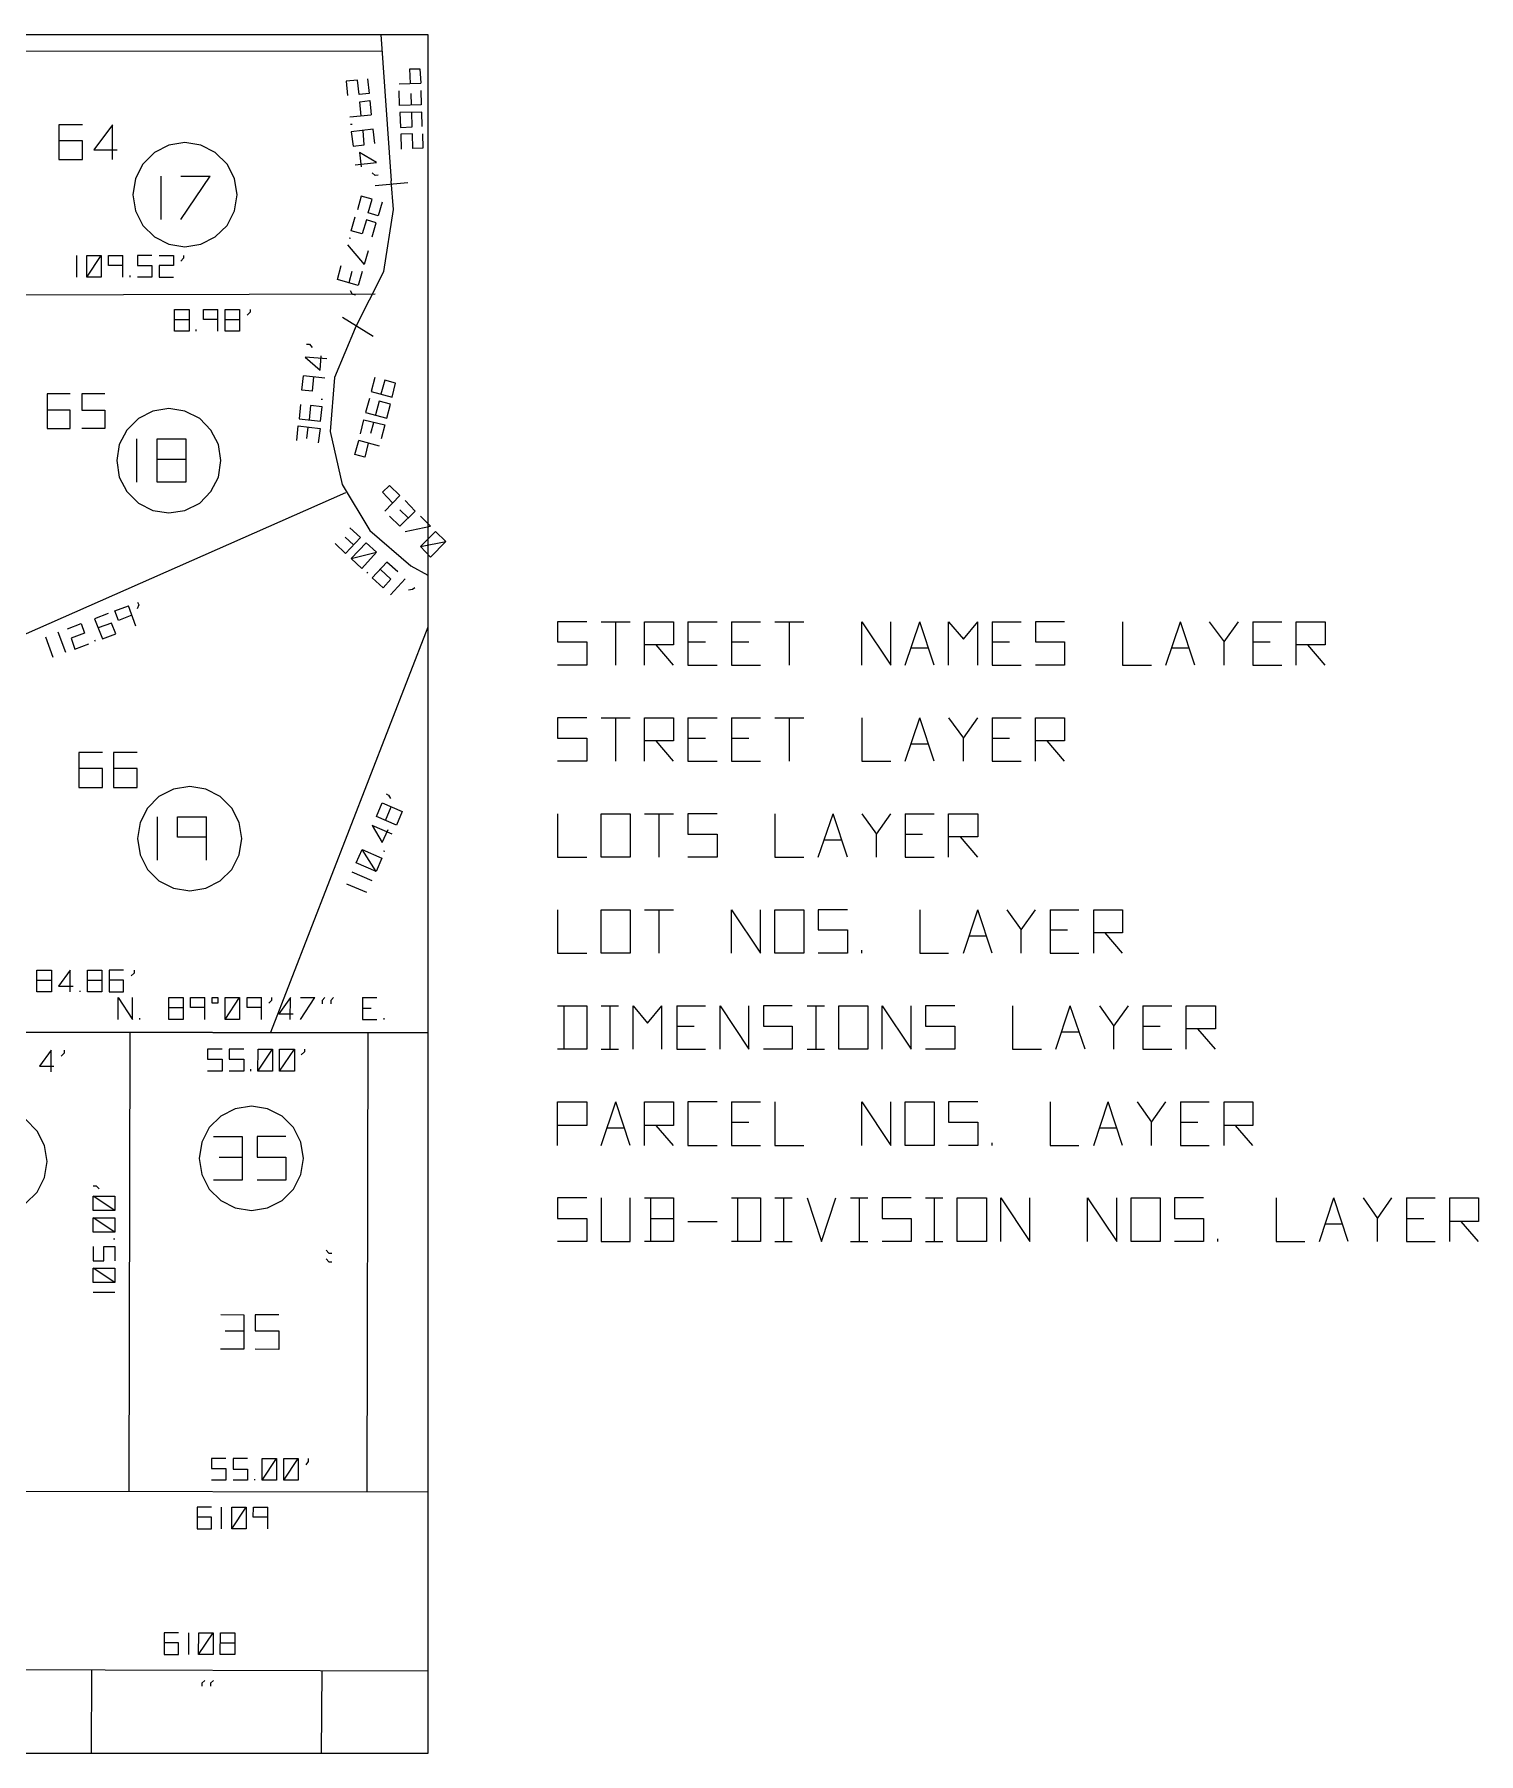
# Model space of a CAD drawing. Extents: x 1.49 to 9.44, y 2.38 to 6.36.
# Drawn here: x 6.119 to 9.443, y 2.378 to 6.335 of the extents above; entities that cross this region are included whole.
import ezdxf

# ---------------------------------------------------------------- set-up
doc = ezdxf.new("R2010")
doc.units = 0
doc.layers.get('0').update_dxf_attribs({"linetype": 'CONTINUOUS'})
for name, color, linetype in [('DIMENSIONS', 2, 'CONTINUOUS'), ('LOT-NOS', 1, 'CONTINUOUS'), ('LOTS', 3, 'CONTINUOUS'), ('PARCEL-NOS', 7, 'CONTINUOUS'), ('STREET-TXT', 5, 'CONTINUOUS'), ('STREETS', 6, 'CONTINUOUS'), ('SUB-NOS', 3, 'CONTINUOUS')]:
    doc.layers.add(name, color=color, linetype=linetype)

msp = doc.modelspace()

# ---------------------------------------------------------------- linework, layer by layer
for p, q in [((1.517, 6.335), (7.024, 6.335)), ((7.024, 6.335), (7.024, 2.378)), ((7.024, 2.378), (1.517, 2.378))]:
    msp.add_line(p, q)
at = {"layer": 'DIMENSIONS'}
for p, q in [((6.984, 6.222), (6.983, 6.256)), ((6.983, 6.256), (7.006, 6.256)), ((7.006, 6.256), (7.008, 6.223)), ((6.862, 6.23), (6.836, 6.227)), ((6.836, 6.227), (6.839, 6.194)), ((6.866, 6.197), (6.862, 6.23)), ((6.885, 6.233), (6.889, 6.199)), ((6.958, 6.221), (7.008, 6.223)), ((6.889, 6.199), (6.866, 6.197)), ((6.868, 6.18), (6.891, 6.183)), ((6.871, 6.147), (6.868, 6.18)), ((6.891, 6.183), (6.894, 6.15)), ((6.959, 6.171), (6.958, 6.205)), ((7.009, 6.173), (6.959, 6.171)), ((6.985, 6.199), (6.986, 6.172)), ((7.008, 6.206), (7.009, 6.173)), ((6.845, 6.145), (6.894, 6.15)), ((7.01, 6.156), (6.96, 6.155)), ((6.96, 6.155), (6.961, 6.121)), ((6.988, 6.122), (6.987, 6.156)), ((7.011, 6.123), (7.01, 6.156)), ((6.846, 6.128), (6.85, 6.128)), ((6.898, 6.117), (6.848, 6.111)), ((6.848, 6.111), (6.852, 6.078)), ((6.878, 6.081), (6.875, 6.114)), ((6.902, 6.084), (6.898, 6.117)), ((6.961, 6.121), (6.988, 6.122)), ((6.989, 6.106), (6.962, 6.105)), ((6.962, 6.105), (6.963, 6.071)), ((6.99, 6.072), (6.989, 6.106)), ((7.012, 6.106), (7.013, 6.073)), ((6.852, 6.078), (6.878, 6.081)), ((6.906, 6.04), (6.867, 6.063)), ((6.867, 6.063), (6.871, 6.03)), ((7.013, 6.073), (6.99, 6.072)), ((6.857, 6.035), (6.906, 6.04)), ((6.903, 6.01), (6.896, 6.016)), ((6.91, 6.011), (6.903, 6.01)), ((6.903, 5.987), (6.978, 5.994)), ((6.871, 5.963), (6.862, 5.931)), ((6.896, 5.956), (6.871, 5.963)), ((6.887, 5.924), (6.896, 5.956)), ((6.919, 5.949), (6.91, 5.917)), ((6.848, 5.883), (6.857, 5.915)), ((6.883, 5.908), (6.873, 5.876)), ((6.905, 5.901), (6.883, 5.908)), ((6.91, 5.917), (6.887, 5.924)), ((6.896, 5.869), (6.905, 5.901)), ((6.843, 5.867), (6.846, 5.866)), ((6.873, 5.876), (6.848, 5.883)), ((6.216, 5.776), (6.216, 5.826)), ((6.239, 5.826), (6.272, 5.826)), ((6.239, 5.776), (6.239, 5.826)), ((6.239, 5.776), (6.272, 5.826)), ((6.272, 5.826), (6.272, 5.776)), ((6.289, 5.826), (6.322, 5.826)), ((6.289, 5.803), (6.289, 5.826)), ((6.322, 5.776), (6.322, 5.826)), ((6.389, 5.826), (6.356, 5.826)), ((6.356, 5.826), (6.356, 5.803)), ((6.406, 5.826), (6.439, 5.826)), ((6.439, 5.826), (6.439, 5.803)), ((6.462, 5.82), (6.456, 5.813)), ((6.462, 5.826), (6.462, 5.82)), ((6.839, 5.851), (6.878, 5.805)), ((6.887, 5.837), (6.878, 5.805)), ((6.322, 5.803), (6.289, 5.803)), ((6.339, 5.776), (6.339, 5.78)), ((6.356, 5.803), (6.389, 5.803)), ((6.389, 5.803), (6.389, 5.776)), ((6.439, 5.803), (6.406, 5.803)), ((6.406, 5.803), (6.406, 5.776)), ((6.816, 5.771), (6.825, 5.803)), ((6.849, 5.789), (6.842, 5.763)), ((6.873, 5.789), (6.864, 5.757)), ((6.272, 5.776), (6.239, 5.776)), ((6.389, 5.776), (6.356, 5.776)), ((6.406, 5.776), (6.439, 5.776)), ((6.864, 5.757), (6.816, 5.771)), ((6.851, 5.736), (6.846, 5.745)), ((6.441, 5.702), (6.475, 5.702)), ((6.441, 5.652), (6.441, 5.702)), ((6.475, 5.702), (6.475, 5.652)), ((6.508, 5.702), (6.541, 5.702)), ((6.508, 5.679), (6.508, 5.702)), ((6.541, 5.652), (6.541, 5.702)), ((6.558, 5.702), (6.591, 5.702)), ((6.558, 5.652), (6.558, 5.702)), ((6.591, 5.702), (6.591, 5.652)), ((6.615, 5.702), (6.615, 5.696)), ((6.858, 5.735), (6.851, 5.736)), ((6.441, 5.679), (6.475, 5.679)), ((6.541, 5.679), (6.508, 5.679)), ((6.558, 5.679), (6.591, 5.679)), ((6.615, 5.696), (6.608, 5.689)), ((6.898, 5.64), (6.828, 5.683)), ((6.475, 5.652), (6.441, 5.652)), ((6.491, 5.652), (6.491, 5.656)), ((6.591, 5.652), (6.558, 5.652)), ((6.745, 5.622), (6.752, 5.622)), ((6.752, 5.622), (6.758, 5.614)), ((6.792, 5.588), (6.742, 5.592)), ((6.742, 5.592), (6.776, 5.562)), ((6.776, 5.562), (6.779, 5.595)), ((6.734, 5.516), (6.738, 5.549)), ((6.787, 5.544), (6.738, 5.549)), ((6.761, 5.547), (6.758, 5.514)), ((6.902, 5.545), (6.894, 5.513)), ((6.758, 5.514), (6.734, 5.516)), ((6.894, 5.513), (6.942, 5.5)), ((6.925, 5.539), (6.916, 5.507)), ((6.95, 5.532), (6.925, 5.539)), ((6.942, 5.5), (6.95, 5.532)), ((6.731, 5.483), (6.728, 5.45)), ((6.754, 5.481), (6.751, 5.448)), ((6.781, 5.478), (6.754, 5.481)), ((6.777, 5.445), (6.781, 5.478)), ((6.782, 5.495), (6.779, 5.495)), ((6.89, 5.497), (6.881, 5.465)), ((6.881, 5.465), (6.93, 5.452)), ((6.912, 5.491), (6.904, 5.459)), ((6.938, 5.484), (6.912, 5.491)), ((6.93, 5.452), (6.938, 5.484)), ((6.723, 5.4), (6.726, 5.434)), ((6.726, 5.434), (6.776, 5.428)), ((6.728, 5.45), (6.777, 5.445)), ((6.746, 5.405), (6.749, 5.431)), ((6.776, 5.428), (6.772, 5.395)), ((6.869, 5.416), (6.877, 5.448)), ((6.877, 5.448), (6.925, 5.436)), ((6.893, 5.417), (6.9, 5.442)), ((6.925, 5.436), (6.917, 5.404)), ((6.856, 5.368), (6.865, 5.4)), ((6.913, 5.387), (6.865, 5.4)), ((6.887, 5.394), (6.879, 5.362)), ((6.879, 5.362), (6.856, 5.368)), ((6.92, 5.281), (6.936, 5.297)), ((6.943, 5.257), (6.92, 5.281)), ((6.925, 5.238), (6.96, 5.274)), ((6.936, 5.297), (6.96, 5.274)), ((6.96, 5.203), (6.936, 5.226)), ((6.96, 5.241), (6.979, 5.222)), ((6.995, 5.238), (6.96, 5.203)), ((6.972, 5.262), (6.995, 5.238)), ((7.007, 5.226), (7.03, 5.203)), ((6.845, 5.199), (6.869, 5.177)), ((6.972, 5.191), (7.03, 5.203)), ((7.007, 5.156), (7.042, 5.191)), ((7.042, 5.191), (7.066, 5.168)), ((6.835, 5.14), (6.811, 5.163)), ((6.834, 5.178), (6.853, 5.16)), ((6.869, 5.177), (6.835, 5.14)), ((6.848, 5.129), (6.882, 5.165)), ((6.882, 5.165), (6.906, 5.143)), ((7.007, 5.156), (7.066, 5.168)), ((7.03, 5.132), (7.007, 5.156)), ((7.066, 5.168), (7.03, 5.132)), ((6.848, 5.129), (6.906, 5.143)), ((6.872, 5.106), (6.848, 5.129)), ((6.906, 5.143), (6.872, 5.106)), ((6.93, 5.12), (6.896, 5.084)), ((6.955, 5.098), (6.93, 5.12)), ((6.884, 5.095), (6.886, 5.097)), ((6.896, 5.084), (6.921, 5.061)), ((6.939, 5.081), (6.915, 5.103)), ((6.921, 5.061), (6.939, 5.081)), ((6.938, 5.045), (6.972, 5.082)), ((6.356, 5.028), (6.359, 5.022)), ((6.989, 5.057), (6.98, 5.056)), ((6.994, 5.061), (6.989, 5.057)), ((6.288, 5.002), (6.257, 4.99)), ((6.257, 4.99), (6.275, 4.944)), ((6.304, 5.008), (6.335, 5.02)), ((6.312, 4.986), (6.304, 5.008)), ((6.343, 4.998), (6.312, 4.986)), ((6.352, 4.973), (6.335, 5.02)), ((6.359, 5.022), (6.355, 5.013)), ((6.162, 4.901), (6.145, 4.948)), ((6.191, 4.912), (6.173, 4.959)), ((6.195, 4.967), (6.226, 4.979)), ((6.234, 4.957), (6.203, 4.945)), ((6.226, 4.979), (6.234, 4.957)), ((6.296, 4.98), (6.265, 4.969)), ((6.275, 4.944), (6.306, 4.955)), ((6.306, 4.955), (6.296, 4.98)), ((6.203, 4.945), (6.212, 4.92)), ((6.212, 4.92), (6.244, 4.932)), ((6.259, 4.938), (6.258, 4.941)), ((6.906, 4.535), (6.919, 4.566)), ((6.919, 4.566), (6.965, 4.546)), ((6.927, 4.526), (6.94, 4.557)), ((6.928, 4.587), (6.934, 4.584)), ((6.934, 4.584), (6.938, 4.576)), ((6.942, 4.494), (6.896, 4.514)), ((6.896, 4.514), (6.919, 4.475)), ((6.952, 4.515), (6.906, 4.535)), ((6.965, 4.546), (6.952, 4.515)), ((6.919, 4.475), (6.933, 4.505)), ((6.859, 4.428), (6.873, 4.459)), ((6.873, 4.459), (6.918, 4.439)), ((6.905, 4.408), (6.873, 4.459)), ((6.918, 4.439), (6.905, 4.408)), ((6.925, 4.454), (6.922, 4.455)), ((6.896, 4.387), (6.85, 4.407)), ((6.905, 4.408), (6.859, 4.428)), ((6.884, 4.36), (6.838, 4.379)), ((6.124, 4.181), (6.158, 4.181)), ((6.124, 4.131), (6.124, 4.181)), ((6.124, 4.158), (6.158, 4.158)), ((6.158, 4.181), (6.158, 4.131)), ((6.201, 4.181), (6.174, 4.144)), ((6.201, 4.131), (6.201, 4.181)), ((6.241, 4.181), (6.274, 4.181)), ((6.241, 4.131), (6.241, 4.181)), ((6.241, 4.158), (6.274, 4.158)), ((6.274, 4.181), (6.274, 4.131)), ((6.324, 4.181), (6.291, 4.181)), ((6.291, 4.181), (6.291, 4.131)), ((6.324, 4.158), (6.291, 4.158)), ((6.324, 4.131), (6.324, 4.158)), ((6.348, 4.174), (6.341, 4.168)), ((6.348, 4.181), (6.348, 4.174)), ((6.158, 4.131), (6.124, 4.131)), ((6.174, 4.144), (6.208, 4.144)), ((6.224, 4.131), (6.224, 4.134)), ((6.274, 4.131), (6.241, 4.131)), ((6.291, 4.131), (6.324, 4.131)), ((6.311, 4.068), (6.311, 4.118)), ((6.311, 4.118), (6.344, 4.068)), ((6.344, 4.068), (6.344, 4.118)), ((6.428, 4.118), (6.461, 4.118)), ((6.428, 4.068), (6.428, 4.118)), ((6.461, 4.118), (6.461, 4.068)), ((6.478, 4.118), (6.511, 4.118)), ((6.478, 4.095), (6.478, 4.118)), ((6.511, 4.068), (6.511, 4.118)), ((6.528, 4.118), (6.541, 4.118)), ((6.528, 4.105), (6.528, 4.118)), ((6.541, 4.118), (6.541, 4.105)), ((6.558, 4.118), (6.591, 4.118)), ((6.558, 4.068), (6.558, 4.118)), ((6.558, 4.068), (6.591, 4.118)), ((6.591, 4.118), (6.591, 4.068)), ((6.608, 4.118), (6.641, 4.118)), ((6.608, 4.095), (6.608, 4.118)), ((6.641, 4.068), (6.641, 4.118)), ((6.664, 4.118), (6.664, 4.111)), ((6.708, 4.118), (6.681, 4.081)), ((6.707, 4.068), (6.708, 4.118)), ((6.731, 4.118), (6.764, 4.118)), ((6.731, 4.068), (6.764, 4.118)), ((6.787, 4.118), (6.781, 4.111)), ((6.807, 4.118), (6.801, 4.111)), ((6.874, 4.118), (6.907, 4.118)), ((6.874, 4.118), (6.874, 4.068)), ((6.428, 4.095), (6.461, 4.095)), ((6.511, 4.095), (6.478, 4.095)), ((6.541, 4.105), (6.528, 4.105)), ((6.641, 4.095), (6.608, 4.095)), ((6.664, 4.111), (6.658, 4.105)), ((6.681, 4.081), (6.714, 4.081)), ((6.781, 4.111), (6.781, 4.104)), ((6.801, 4.111), (6.801, 4.104)), ((6.874, 4.094), (6.894, 4.094)), ((7.323, 4.099), (7.39, 4.099)), ((7.337, 4.099), (7.337, 3.999)), ((7.39, 4.099), (7.39, 3.999)), ((7.423, 4.099), (7.463, 4.099)), ((7.443, 4.099), (7.443, 3.999)), ((7.497, 3.999), (7.497, 4.099)), ((7.497, 4.099), (7.53, 4.059)), ((7.53, 4.059), (7.563, 4.099)), ((7.563, 3.999), (7.563, 4.099)), ((7.597, 4.099), (7.663, 4.099)), ((7.597, 4.099), (7.597, 3.999)), ((7.697, 3.999), (7.697, 4.099)), ((7.697, 4.099), (7.763, 3.999)), ((7.763, 3.999), (7.763, 4.099)), ((7.863, 4.099), (7.797, 4.099)), ((7.797, 4.099), (7.797, 4.052)), ((7.897, 4.099), (7.937, 4.099)), ((7.917, 4.099), (7.917, 3.999)), ((7.97, 4.099), (8.037, 4.099)), ((7.97, 3.999), (7.97, 4.099)), ((8.037, 4.099), (8.037, 3.999)), ((8.07, 3.999), (8.07, 4.099)), ((8.07, 4.099), (8.137, 3.999)), ((8.137, 3.999), (8.137, 4.099)), ((8.237, 4.099), (8.17, 4.099)), ((8.17, 4.099), (8.17, 4.052)), ((8.37, 4.099), (8.37, 3.999)), ((8.47, 3.999), (8.503, 4.099)), ((8.537, 3.999), (8.503, 4.099)), ((8.57, 4.099), (8.603, 4.052)), ((8.603, 4.052), (8.637, 4.099)), ((8.67, 4.099), (8.737, 4.099)), ((8.67, 4.099), (8.67, 3.999)), ((8.77, 3.999), (8.77, 4.099)), ((8.77, 4.099), (8.837, 4.099)), ((8.837, 4.099), (8.837, 4.046)), ((6.361, 4.068), (6.361, 4.071)), ((6.461, 4.068), (6.428, 4.068)), ((6.591, 4.068), (6.558, 4.068)), ((6.874, 4.068), (6.907, 4.068)), ((6.924, 4.068), (6.924, 4.071)), ((7.597, 4.052), (7.637, 4.052)), ((7.797, 4.052), (7.863, 4.052)), ((7.863, 4.052), (7.863, 3.999)), ((8.17, 4.052), (8.237, 4.052)), ((8.237, 4.052), (8.237, 3.999)), ((8.483, 4.039), (8.523, 4.039)), ((8.603, 3.999), (8.603, 4.052)), ((8.67, 4.052), (8.71, 4.052)), ((8.837, 4.046), (8.77, 4.046)), ((8.837, 3.999), (8.797, 4.046)), ((6.157, 3.997), (6.13, 3.96)), ((6.157, 3.947), (6.157, 3.997)), ((6.187, 3.997), (6.187, 3.99)), ((6.551, 3.999), (6.517, 3.999)), ((6.517, 3.999), (6.517, 3.976)), ((6.601, 3.999), (6.567, 3.999)), ((6.567, 3.999), (6.567, 3.976)), ((6.633, 3.949), (6.634, 3.999)), ((6.633, 3.949), (6.667, 3.999)), ((6.634, 3.999), (6.667, 3.999)), ((6.667, 3.999), (6.667, 3.949)), ((6.683, 3.999), (6.717, 3.999)), ((6.683, 3.949), (6.683, 3.999)), ((6.683, 3.949), (6.717, 3.999)), ((6.717, 3.999), (6.717, 3.949)), ((6.74, 3.999), (6.74, 3.993)), ((7.39, 3.999), (7.323, 3.999)), ((7.423, 3.999), (7.463, 3.999)), ((7.597, 3.999), (7.663, 3.999)), ((7.863, 3.999), (7.797, 3.999)), ((7.897, 3.999), (7.937, 3.999)), ((8.037, 3.999), (7.97, 3.999)), ((8.237, 3.999), (8.17, 3.999)), ((8.37, 3.999), (8.437, 3.999)), ((8.67, 3.999), (8.737, 3.999)), ((6.13, 3.96), (6.163, 3.96)), ((6.187, 3.99), (6.18, 3.983)), ((6.517, 3.976), (6.551, 3.976)), ((6.551, 3.976), (6.551, 3.949)), ((6.567, 3.976), (6.601, 3.976)), ((6.601, 3.976), (6.601, 3.949)), ((6.74, 3.993), (6.733, 3.986)), ((6.551, 3.949), (6.517, 3.949)), ((6.601, 3.949), (6.567, 3.949)), ((6.617, 3.949), (6.617, 3.953)), ((6.667, 3.949), (6.633, 3.949)), ((6.717, 3.949), (6.683, 3.949)), ((6.254, 3.685), (6.261, 3.685)), ((6.261, 3.685), (6.268, 3.678)), ((6.254, 3.628), (6.254, 3.661)), ((6.254, 3.661), (6.304, 3.661)), ((6.304, 3.628), (6.254, 3.661)), ((6.304, 3.661), (6.304, 3.628)), ((6.304, 3.628), (6.254, 3.628)), ((6.254, 3.578), (6.254, 3.611)), ((6.254, 3.611), (6.304, 3.611)), ((6.304, 3.578), (6.254, 3.611)), ((6.304, 3.611), (6.304, 3.578)), ((6.304, 3.578), (6.254, 3.578)), ((6.304, 3.562), (6.301, 3.562)), ((6.254, 3.545), (6.254, 3.512)), ((6.278, 3.512), (6.278, 3.545)), ((6.278, 3.545), (6.304, 3.545)), ((6.304, 3.545), (6.304, 3.512)), ((6.79, 3.537), (6.796, 3.53)), ((6.796, 3.53), (6.803, 3.53)), ((6.254, 3.512), (6.278, 3.512)), ((6.254, 3.462), (6.254, 3.495)), ((6.254, 3.495), (6.304, 3.495)), ((6.304, 3.462), (6.254, 3.495)), ((6.304, 3.495), (6.304, 3.462)), ((6.79, 3.517), (6.796, 3.51)), ((6.796, 3.51), (6.803, 3.51)), ((6.304, 3.462), (6.254, 3.462)), ((6.304, 3.439), (6.254, 3.439)), ((6.559, 3.057), (6.526, 3.057)), ((6.526, 3.057), (6.526, 3.034)), ((6.609, 3.057), (6.576, 3.057)), ((6.576, 3.057), (6.576, 3.033)), ((6.643, 3.057), (6.676, 3.057)), ((6.643, 3.007), (6.643, 3.057)), ((6.643, 3.007), (6.676, 3.057)), ((6.676, 3.057), (6.676, 3.007)), ((6.693, 3.057), (6.726, 3.057)), ((6.693, 3.007), (6.693, 3.057)), ((6.693, 3.007), (6.726, 3.057)), ((6.726, 3.057), (6.726, 3.007)), ((6.749, 3.05), (6.743, 3.043)), ((6.749, 3.057), (6.749, 3.05)), ((6.526, 3.034), (6.559, 3.034)), ((6.559, 3.034), (6.559, 3.007)), ((6.576, 3.033), (6.609, 3.033)), ((6.609, 3.033), (6.609, 3.007)), ((6.626, 3.007), (6.626, 3.01)), ((6.559, 3.007), (6.526, 3.007)), ((6.609, 3.007), (6.576, 3.007)), ((6.676, 3.007), (6.643, 3.007)), ((6.726, 3.007), (6.693, 3.007)), ((6.526, 2.945), (6.493, 2.945)), ((6.493, 2.945), (6.493, 2.895)), ((6.549, 2.895), (6.549, 2.945)), ((6.573, 2.945), (6.606, 2.945)), ((6.573, 2.895), (6.573, 2.945)), ((6.573, 2.895), (6.606, 2.945)), ((6.606, 2.945), (6.606, 2.895)), ((6.622, 2.922), (6.623, 2.945)), ((6.623, 2.945), (6.656, 2.945)), ((6.656, 2.895), (6.656, 2.945)), ((6.526, 2.922), (6.493, 2.922)), ((6.493, 2.895), (6.526, 2.895)), ((6.526, 2.895), (6.526, 2.922)), ((6.606, 2.895), (6.573, 2.895)), ((6.656, 2.922), (6.622, 2.922)), ((6.45, 2.656), (6.417, 2.656)), ((6.417, 2.656), (6.417, 2.606)), ((6.474, 2.606), (6.474, 2.656)), ((6.496, 2.606), (6.497, 2.656)), ((6.496, 2.606), (6.53, 2.656)), ((6.497, 2.656), (6.53, 2.656)), ((6.53, 2.656), (6.53, 2.606)), ((6.546, 2.606), (6.547, 2.656)), ((6.547, 2.656), (6.58, 2.656)), ((6.58, 2.656), (6.58, 2.606)), ((6.45, 2.633), (6.417, 2.633)), ((6.45, 2.606), (6.45, 2.633)), ((6.546, 2.633), (6.58, 2.633)), ((6.417, 2.606), (6.45, 2.606)), ((6.53, 2.606), (6.496, 2.606)), ((6.58, 2.606), (6.546, 2.606)), ((6.511, 2.546), (6.504, 2.54)), ((6.504, 2.54), (6.504, 2.533)), ((6.531, 2.546), (6.524, 2.54)), ((6.524, 2.54), (6.524, 2.533))]:
    msp.add_line(p, q, dxfattribs=at)
at = {"layer": 'LOT-NOS'}
for p, q in [((6.229, 6.127), (6.175, 6.127)), ((6.175, 6.127), (6.175, 6.047)), ((6.298, 6.127), (6.255, 6.069)), ((6.298, 6.047), (6.298, 6.127)), ((6.229, 6.09), (6.175, 6.09)), ((6.229, 6.047), (6.229, 6.09)), ((6.255, 6.069), (6.309, 6.069)), ((6.175, 6.047), (6.229, 6.047)), ((6.201, 5.508), (6.148, 5.508)), ((6.148, 5.508), (6.148, 5.428)), ((6.281, 5.508), (6.228, 5.508)), ((6.228, 5.508), (6.228, 5.47)), ((6.201, 5.47), (6.148, 5.47)), ((6.201, 5.428), (6.201, 5.47)), ((6.228, 5.47), (6.281, 5.47)), ((6.281, 5.47), (6.281, 5.428)), ((6.148, 5.428), (6.201, 5.428)), ((6.281, 5.428), (6.228, 5.428)), ((6.275, 4.682), (6.221, 4.682)), ((6.221, 4.682), (6.221, 4.602)), ((6.355, 4.682), (6.301, 4.682)), ((6.301, 4.682), (6.301, 4.602)), ((6.275, 4.645), (6.221, 4.645)), ((6.275, 4.602), (6.275, 4.645)), ((6.355, 4.645), (6.301, 4.645)), ((6.355, 4.602), (6.355, 4.645)), ((6.221, 4.602), (6.275, 4.602)), ((6.301, 4.602), (6.355, 4.602)), ((7.323, 4.32), (7.323, 4.22)), ((7.423, 4.32), (7.49, 4.32)), ((7.423, 4.22), (7.423, 4.32)), ((7.49, 4.32), (7.49, 4.22)), ((7.523, 4.32), (7.59, 4.32)), ((7.557, 4.22), (7.557, 4.32)), ((7.723, 4.22), (7.723, 4.32)), ((7.723, 4.32), (7.79, 4.22)), ((7.79, 4.22), (7.79, 4.32)), ((7.823, 4.32), (7.89, 4.32)), ((7.823, 4.22), (7.823, 4.32)), ((7.89, 4.32), (7.89, 4.22)), ((7.99, 4.32), (7.923, 4.32)), ((7.923, 4.32), (7.923, 4.274)), ((8.157, 4.32), (8.157, 4.22)), ((8.257, 4.22), (8.29, 4.32)), ((8.323, 4.22), (8.29, 4.32)), ((8.357, 4.32), (8.39, 4.274)), ((8.39, 4.274), (8.423, 4.32)), ((8.457, 4.32), (8.523, 4.32)), ((8.457, 4.32), (8.457, 4.22)), ((8.557, 4.22), (8.557, 4.32)), ((8.557, 4.32), (8.623, 4.32)), ((8.623, 4.32), (8.623, 4.267)), ((7.923, 4.274), (7.99, 4.274)), ((7.99, 4.274), (7.99, 4.22)), ((8.39, 4.22), (8.39, 4.274)), ((8.457, 4.274), (8.497, 4.274)), ((8.27, 4.26), (8.31, 4.26)), ((8.623, 4.267), (8.557, 4.267)), ((8.623, 4.22), (8.583, 4.267)), ((7.323, 4.22), (7.39, 4.22)), ((7.49, 4.22), (7.423, 4.22)), ((7.89, 4.22), (7.823, 4.22)), ((7.99, 4.22), (7.923, 4.22)), ((8.023, 4.22), (8.023, 4.227)), ((8.157, 4.22), (8.223, 4.22)), ((8.457, 4.22), (8.523, 4.22)), ((6.548, 3.389), (6.601, 3.388)), ((6.601, 3.388), (6.601, 3.309)), ((6.681, 3.388), (6.627, 3.388)), ((6.627, 3.388), (6.627, 3.351)), ((6.558, 3.351), (6.601, 3.351)), ((6.627, 3.351), (6.681, 3.351)), ((6.681, 3.351), (6.681, 3.308)), ((6.601, 3.309), (6.547, 3.309)), ((6.681, 3.308), (6.627, 3.309))]:
    msp.add_line(p, q, dxfattribs=at)
at = {"layer": 'LOTS'}
for p, q in [((5.83, 6.297), (6.918, 6.296)), ((5.814, 5.735), (6.903, 5.738)), ((6.835, 5.28), (5.81, 4.828)), ((7.024, 4.971), (6.662, 4.038)), ((7.323, 4.541), (7.323, 4.441)), ((7.423, 4.541), (7.49, 4.541)), ((7.423, 4.441), (7.423, 4.541)), ((7.49, 4.541), (7.49, 4.441)), ((7.523, 4.541), (7.59, 4.541)), ((7.557, 4.441), (7.557, 4.541)), ((7.69, 4.541), (7.623, 4.541)), ((7.623, 4.541), (7.623, 4.494)), ((7.823, 4.541), (7.823, 4.441)), ((7.923, 4.441), (7.957, 4.541)), ((7.99, 4.441), (7.957, 4.541)), ((8.023, 4.541), (8.057, 4.494)), ((8.057, 4.494), (8.09, 4.541)), ((8.123, 4.541), (8.19, 4.541)), ((8.123, 4.541), (8.123, 4.441)), ((8.223, 4.441), (8.223, 4.541)), ((8.223, 4.541), (8.29, 4.541)), ((8.29, 4.541), (8.29, 4.488)), ((7.623, 4.494), (7.69, 4.494)), ((7.69, 4.494), (7.69, 4.441)), ((7.937, 4.481), (7.977, 4.481)), ((8.057, 4.441), (8.057, 4.494)), ((8.123, 4.494), (8.163, 4.494)), ((8.29, 4.488), (8.223, 4.488)), ((8.29, 4.441), (8.25, 4.488)), ((7.323, 4.441), (7.39, 4.441)), ((7.49, 4.441), (7.423, 4.441)), ((7.69, 4.441), (7.623, 4.441)), ((7.823, 4.441), (7.89, 4.441)), ((8.123, 4.441), (8.19, 4.441)), ((5.812, 4.039), (7.024, 4.037)), ((6.338, 4.038), (6.336, 2.981)), ((6.886, 4.037), (6.884, 2.98)), ((6.25, 2.378), (6.251, 2.57)), ((6.78, 2.569), (6.779, 2.378))]:
    msp.add_line(p, q, dxfattribs=at)
at = {"layer": 'PARCEL-NOS'}
for p, q in [((6.395, 6.063), (6.368, 6.036)), ((6.428, 6.08), (6.395, 6.063)), ((6.465, 6.086), (6.428, 6.08)), ((6.502, 6.08), (6.465, 6.086)), ((6.535, 6.063), (6.502, 6.08)), ((6.562, 6.036), (6.535, 6.063)), ((6.368, 6.036), (6.351, 6.003)), ((6.579, 6.003), (6.562, 6.036)), ((6.351, 6.003), (6.345, 5.966)), ((6.41, 5.909), (6.41, 6.009)), ((6.456, 6.009), (6.523, 6.009)), ((6.456, 5.909), (6.523, 6.009)), ((6.585, 5.966), (6.579, 6.003)), ((6.345, 5.966), (6.351, 5.929)), ((6.579, 5.929), (6.585, 5.966)), ((6.585, 5.966), (6.585, 5.966)), ((6.351, 5.929), (6.368, 5.895)), ((6.562, 5.895), (6.579, 5.929)), ((6.368, 5.895), (6.395, 5.869)), ((6.395, 5.869), (6.428, 5.852)), ((6.502, 5.852), (6.535, 5.869)), ((6.535, 5.869), (6.562, 5.895)), ((6.428, 5.852), (6.465, 5.846)), ((6.465, 5.846), (6.502, 5.852)), ((6.391, 5.468), (6.358, 5.451)), ((6.428, 5.474), (6.391, 5.468)), ((6.465, 5.468), (6.428, 5.474)), ((6.499, 5.451), (6.465, 5.468)), ((6.331, 5.424), (6.314, 5.391)), ((6.358, 5.451), (6.331, 5.424)), ((6.525, 5.424), (6.499, 5.451)), ((6.542, 5.391), (6.525, 5.424)), ((6.314, 5.391), (6.308, 5.354)), ((6.354, 5.304), (6.354, 5.404)), ((6.401, 5.404), (6.467, 5.404)), ((6.401, 5.304), (6.401, 5.404)), ((6.467, 5.404), (6.467, 5.304)), ((6.548, 5.354), (6.542, 5.391)), ((6.308, 5.354), (6.314, 5.316)), ((6.401, 5.357), (6.467, 5.357)), ((6.542, 5.316), (6.548, 5.354)), ((6.548, 5.354), (6.548, 5.354)), ((6.314, 5.316), (6.331, 5.283)), ((6.467, 5.304), (6.401, 5.304)), ((6.525, 5.283), (6.542, 5.316)), ((6.331, 5.283), (6.358, 5.256)), ((6.499, 5.256), (6.525, 5.283)), ((6.358, 5.256), (6.391, 5.239)), ((6.391, 5.239), (6.428, 5.234)), ((6.428, 5.234), (6.465, 5.239)), ((6.465, 5.239), (6.499, 5.256)), ((6.439, 4.598), (6.405, 4.581)), ((6.476, 4.604), (6.439, 4.598)), ((6.513, 4.598), (6.476, 4.604)), ((6.546, 4.581), (6.513, 4.598)), ((6.379, 4.554), (6.362, 4.521)), ((6.405, 4.581), (6.379, 4.554)), ((6.573, 4.554), (6.546, 4.581)), ((6.59, 4.521), (6.573, 4.554)), ((6.362, 4.521), (6.356, 4.484)), ((6.402, 4.434), (6.402, 4.534)), ((6.448, 4.534), (6.515, 4.534)), ((6.448, 4.487), (6.448, 4.534)), ((6.515, 4.434), (6.515, 4.534)), ((6.596, 4.484), (6.59, 4.521)), ((6.356, 4.484), (6.362, 4.447)), ((6.515, 4.487), (6.448, 4.487)), ((6.59, 4.447), (6.596, 4.484)), ((6.596, 4.484), (6.596, 4.484)), ((6.362, 4.447), (6.379, 4.413)), ((6.573, 4.413), (6.59, 4.447)), ((6.379, 4.413), (6.405, 4.387)), ((6.546, 4.387), (6.573, 4.413)), ((6.405, 4.387), (6.439, 4.37)), ((6.439, 4.37), (6.476, 4.364)), ((6.476, 4.364), (6.513, 4.37)), ((6.513, 4.37), (6.546, 4.387)), ((7.323, 3.778), (7.323, 3.878)), ((7.323, 3.878), (7.39, 3.878)), ((7.39, 3.878), (7.39, 3.824)), ((7.423, 3.778), (7.457, 3.878)), ((7.49, 3.778), (7.457, 3.878)), ((7.523, 3.778), (7.523, 3.878)), ((7.523, 3.878), (7.59, 3.878)), ((7.59, 3.878), (7.59, 3.824)), ((7.69, 3.878), (7.623, 3.878)), ((7.623, 3.878), (7.623, 3.778)), ((7.723, 3.878), (7.79, 3.878)), ((7.723, 3.878), (7.723, 3.778)), ((7.823, 3.878), (7.823, 3.778)), ((8.023, 3.778), (8.023, 3.878)), ((8.023, 3.878), (8.09, 3.778)), ((8.09, 3.778), (8.09, 3.878)), ((8.123, 3.878), (8.19, 3.878)), ((8.123, 3.778), (8.123, 3.878)), ((8.19, 3.878), (8.19, 3.778)), ((8.29, 3.878), (8.223, 3.878)), ((8.223, 3.878), (8.223, 3.831)), ((8.457, 3.878), (8.457, 3.778)), ((8.557, 3.778), (8.59, 3.878)), ((8.623, 3.778), (8.59, 3.878)), ((8.657, 3.878), (8.69, 3.831)), ((8.69, 3.831), (8.723, 3.878)), ((8.757, 3.878), (8.823, 3.878)), ((8.757, 3.878), (8.757, 3.778)), ((8.857, 3.778), (8.857, 3.878)), ((8.857, 3.878), (8.923, 3.878)), ((8.923, 3.878), (8.923, 3.824)), ((6.548, 3.845), (6.521, 3.819)), ((6.581, 3.862), (6.548, 3.845)), ((6.618, 3.868), (6.581, 3.862)), ((6.655, 3.862), (6.618, 3.868)), ((6.689, 3.845), (6.655, 3.862)), ((6.715, 3.819), (6.689, 3.845)), ((6.125, 3.811), (6.098, 3.838)), ((6.142, 3.778), (6.125, 3.811)), ((6.521, 3.819), (6.504, 3.785)), ((6.732, 3.785), (6.715, 3.819)), ((7.39, 3.824), (7.323, 3.824)), ((7.437, 3.818), (7.477, 3.818)), ((7.59, 3.824), (7.523, 3.824)), ((7.59, 3.778), (7.55, 3.824)), ((7.723, 3.831), (7.763, 3.831)), ((8.223, 3.831), (8.29, 3.831)), ((8.29, 3.831), (8.29, 3.778)), ((8.57, 3.818), (8.61, 3.818)), ((8.69, 3.778), (8.69, 3.831)), ((8.757, 3.831), (8.797, 3.831)), ((8.923, 3.824), (8.857, 3.824)), ((8.923, 3.778), (8.883, 3.824)), ((6.148, 3.741), (6.142, 3.778)), ((6.504, 3.785), (6.498, 3.748)), ((6.531, 3.798), (6.597, 3.798)), ((6.597, 3.798), (6.597, 3.698)), ((6.697, 3.798), (6.631, 3.798)), ((6.631, 3.798), (6.631, 3.751)), ((6.738, 3.748), (6.732, 3.785)), ((7.623, 3.778), (7.69, 3.778)), ((7.723, 3.778), (7.79, 3.778)), ((7.823, 3.778), (7.89, 3.778)), ((8.19, 3.778), (8.123, 3.778)), ((8.29, 3.778), (8.223, 3.778)), ((8.323, 3.778), (8.323, 3.784)), ((8.457, 3.778), (8.523, 3.778)), ((8.757, 3.778), (8.823, 3.778)), ((6.142, 3.704), (6.148, 3.741)), ((6.148, 3.741), (6.148, 3.741)), ((6.498, 3.748), (6.504, 3.711)), ((6.544, 3.751), (6.597, 3.751)), ((6.631, 3.751), (6.697, 3.751)), ((6.697, 3.751), (6.697, 3.698)), ((6.732, 3.711), (6.738, 3.748)), ((6.738, 3.748), (6.738, 3.748)), ((6.125, 3.67), (6.142, 3.704)), ((6.504, 3.711), (6.521, 3.677)), ((6.597, 3.698), (6.531, 3.698)), ((6.697, 3.698), (6.631, 3.698)), ((6.715, 3.677), (6.732, 3.711)), ((6.098, 3.644), (6.125, 3.67)), ((6.521, 3.677), (6.548, 3.651)), ((6.548, 3.651), (6.581, 3.634)), ((6.655, 3.634), (6.689, 3.651)), ((6.689, 3.651), (6.715, 3.677)), ((6.581, 3.634), (6.618, 3.628)), ((6.618, 3.628), (6.655, 3.634))]:
    msp.add_line(p, q, dxfattribs=at)
at = {"layer": 'STREET-TXT'}
for p, q in [((7.39, 4.983), (7.323, 4.983)), ((7.323, 4.983), (7.323, 4.937)), ((7.423, 4.983), (7.49, 4.983)), ((7.457, 4.883), (7.457, 4.983)), ((7.523, 4.883), (7.523, 4.983)), ((7.523, 4.983), (7.59, 4.983)), ((7.59, 4.983), (7.59, 4.93)), ((7.623, 4.983), (7.69, 4.983)), ((7.623, 4.983), (7.623, 4.883)), ((7.723, 4.983), (7.79, 4.983)), ((7.723, 4.983), (7.723, 4.883)), ((7.823, 4.983), (7.89, 4.983)), ((7.857, 4.883), (7.857, 4.983)), ((8.023, 4.883), (8.023, 4.983)), ((8.023, 4.983), (8.09, 4.883)), ((8.09, 4.883), (8.09, 4.983)), ((8.123, 4.883), (8.157, 4.983)), ((8.19, 4.883), (8.157, 4.983)), ((8.223, 4.883), (8.223, 4.983)), ((8.223, 4.983), (8.257, 4.943)), ((8.257, 4.943), (8.29, 4.983)), ((8.29, 4.883), (8.29, 4.983)), ((8.323, 4.983), (8.39, 4.983)), ((8.323, 4.983), (8.323, 4.883)), ((8.49, 4.983), (8.423, 4.983)), ((8.423, 4.983), (8.423, 4.937)), ((8.623, 4.983), (8.623, 4.883)), ((8.723, 4.883), (8.757, 4.983)), ((8.79, 4.883), (8.757, 4.983)), ((8.823, 4.983), (8.857, 4.937)), ((8.857, 4.937), (8.89, 4.983)), ((8.923, 4.983), (8.99, 4.983)), ((8.923, 4.983), (8.923, 4.883)), ((9.023, 4.883), (9.023, 4.983)), ((9.023, 4.983), (9.09, 4.983)), ((9.09, 4.983), (9.09, 4.93)), ((7.323, 4.937), (7.39, 4.937)), ((7.39, 4.937), (7.39, 4.883)), ((7.59, 4.93), (7.523, 4.93)), ((7.59, 4.883), (7.55, 4.93)), ((7.623, 4.937), (7.663, 4.937)), ((7.723, 4.937), (7.763, 4.937)), ((8.137, 4.923), (8.177, 4.923)), ((8.323, 4.937), (8.363, 4.937)), ((8.423, 4.937), (8.49, 4.937)), ((8.49, 4.937), (8.49, 4.883)), ((8.737, 4.923), (8.777, 4.923)), ((8.857, 4.883), (8.857, 4.937)), ((8.923, 4.937), (8.963, 4.937)), ((9.09, 4.93), (9.023, 4.93)), ((9.09, 4.883), (9.05, 4.93)), ((7.39, 4.883), (7.323, 4.883)), ((7.623, 4.883), (7.69, 4.883)), ((7.723, 4.883), (7.79, 4.883)), ((8.323, 4.883), (8.39, 4.883)), ((8.49, 4.883), (8.423, 4.883)), ((8.623, 4.883), (8.69, 4.883)), ((8.923, 4.883), (8.99, 4.883))]:
    msp.add_line(p, q, dxfattribs=at)
at = {"layer": 'STREETS'}
for p, q in [((6.916, 6.335), (6.94, 5.998)), ((6.945, 5.932), (6.94, 5.998)), ((6.923, 5.789), (6.945, 5.932)), ((6.857, 5.659), (6.923, 5.789)), ((6.857, 5.659), (6.809, 5.545)), ((6.809, 5.545), (6.799, 5.421)), ((6.799, 5.421), (6.827, 5.299)), ((6.827, 5.299), (6.891, 5.193)), ((6.891, 5.193), (6.985, 5.112)), ((6.985, 5.112), (7.024, 5.09)), ((7.39, 4.762), (7.323, 4.762)), ((7.323, 4.762), (7.323, 4.715)), ((7.423, 4.762), (7.49, 4.762)), ((7.457, 4.662), (7.457, 4.762)), ((7.523, 4.662), (7.523, 4.762)), ((7.523, 4.762), (7.59, 4.762)), ((7.59, 4.762), (7.59, 4.709)), ((7.623, 4.762), (7.69, 4.762)), ((7.623, 4.762), (7.623, 4.662)), ((7.723, 4.762), (7.79, 4.762)), ((7.723, 4.762), (7.723, 4.662)), ((7.823, 4.762), (7.89, 4.762)), ((7.857, 4.662), (7.857, 4.762)), ((8.023, 4.762), (8.023, 4.662)), ((8.123, 4.662), (8.157, 4.762)), ((8.19, 4.662), (8.157, 4.762)), ((8.223, 4.762), (8.257, 4.715)), ((8.257, 4.715), (8.29, 4.762)), ((8.323, 4.762), (8.39, 4.762)), ((8.323, 4.762), (8.323, 4.662)), ((8.423, 4.662), (8.423, 4.762)), ((8.423, 4.762), (8.49, 4.762)), ((8.49, 4.762), (8.49, 4.709)), ((7.323, 4.715), (7.39, 4.715)), ((7.39, 4.715), (7.39, 4.662)), ((7.59, 4.709), (7.523, 4.709)), ((7.59, 4.662), (7.55, 4.709)), ((7.623, 4.715), (7.663, 4.715)), ((7.723, 4.715), (7.763, 4.715)), ((8.257, 4.662), (8.257, 4.715)), ((8.323, 4.715), (8.363, 4.715)), ((8.49, 4.709), (8.423, 4.709)), ((8.49, 4.662), (8.45, 4.709)), ((8.137, 4.702), (8.177, 4.702)), ((7.39, 4.662), (7.323, 4.662)), ((7.623, 4.662), (7.69, 4.662)), ((7.723, 4.662), (7.79, 4.662)), ((8.023, 4.662), (8.09, 4.662)), ((8.323, 4.662), (8.39, 4.662)), ((7.024, 4.037), (5.812, 4.039)), ((7.024, 2.98), (4.859, 2.982)), ((7.024, 2.568), (4.891, 2.574))]:
    msp.add_line(p, q, dxfattribs=at)
at = {"layer": 'SUB-NOS'}
for p, q in [((7.39, 3.657), (7.323, 3.657)), ((7.323, 3.657), (7.323, 3.61)), ((7.423, 3.657), (7.423, 3.557)), ((7.49, 3.557), (7.49, 3.657)), ((7.523, 3.657), (7.59, 3.657)), ((7.537, 3.657), (7.537, 3.557)), ((7.59, 3.657), (7.59, 3.557)), ((7.723, 3.657), (7.79, 3.657)), ((7.737, 3.657), (7.737, 3.557)), ((7.79, 3.657), (7.79, 3.557)), ((7.823, 3.657), (7.863, 3.657)), ((7.843, 3.657), (7.843, 3.557)), ((7.897, 3.657), (7.93, 3.557)), ((7.93, 3.557), (7.963, 3.657)), ((7.997, 3.657), (8.037, 3.657)), ((8.017, 3.657), (8.017, 3.557)), ((8.137, 3.657), (8.07, 3.657)), ((8.07, 3.657), (8.07, 3.61)), ((8.17, 3.657), (8.21, 3.657)), ((8.19, 3.657), (8.19, 3.557)), ((8.243, 3.657), (8.31, 3.657)), ((8.243, 3.557), (8.243, 3.657)), ((8.31, 3.657), (8.31, 3.557)), ((8.343, 3.557), (8.343, 3.657)), ((8.343, 3.657), (8.41, 3.557)), ((8.41, 3.557), (8.41, 3.657)), ((8.543, 3.557), (8.543, 3.657)), ((8.543, 3.657), (8.61, 3.557)), ((8.61, 3.557), (8.61, 3.657)), ((8.643, 3.657), (8.71, 3.657)), ((8.643, 3.557), (8.643, 3.657)), ((8.71, 3.657), (8.71, 3.557)), ((8.81, 3.657), (8.743, 3.657)), ((8.743, 3.657), (8.743, 3.61)), ((8.977, 3.657), (8.977, 3.557)), ((9.077, 3.557), (9.11, 3.657)), ((9.143, 3.557), (9.11, 3.657)), ((9.177, 3.657), (9.21, 3.61)), ((9.21, 3.61), (9.243, 3.657)), ((9.277, 3.657), (9.343, 3.657)), ((9.277, 3.657), (9.277, 3.557)), ((9.377, 3.557), (9.377, 3.657)), ((9.377, 3.657), (9.443, 3.657)), ((9.443, 3.657), (9.443, 3.603)), ((7.323, 3.61), (7.39, 3.61)), ((7.39, 3.61), (7.39, 3.557)), ((7.537, 3.61), (7.59, 3.61)), ((7.623, 3.603), (7.69, 3.603)), ((8.07, 3.61), (8.137, 3.61)), ((8.137, 3.61), (8.137, 3.557)), ((8.743, 3.61), (8.81, 3.61)), ((8.81, 3.61), (8.81, 3.557)), ((9.21, 3.557), (9.21, 3.61)), ((9.277, 3.61), (9.317, 3.61)), ((9.443, 3.603), (9.377, 3.603)), ((9.443, 3.557), (9.403, 3.603)), ((8.843, 3.557), (8.843, 3.563)), ((9.09, 3.597), (9.13, 3.597)), ((7.39, 3.557), (7.323, 3.557)), ((7.423, 3.557), (7.49, 3.557)), ((7.59, 3.557), (7.523, 3.557)), ((7.79, 3.557), (7.723, 3.557)), ((7.823, 3.557), (7.863, 3.557)), ((7.997, 3.557), (8.037, 3.557)), ((8.137, 3.557), (8.07, 3.557)), ((8.17, 3.557), (8.21, 3.557)), ((8.31, 3.557), (8.243, 3.557)), ((8.71, 3.557), (8.643, 3.557)), ((8.81, 3.557), (8.743, 3.557)), ((8.977, 3.557), (9.043, 3.557)), ((9.277, 3.557), (9.343, 3.557))]:
    msp.add_line(p, q, dxfattribs=at)

doc.saveas('drawing.dxf')
